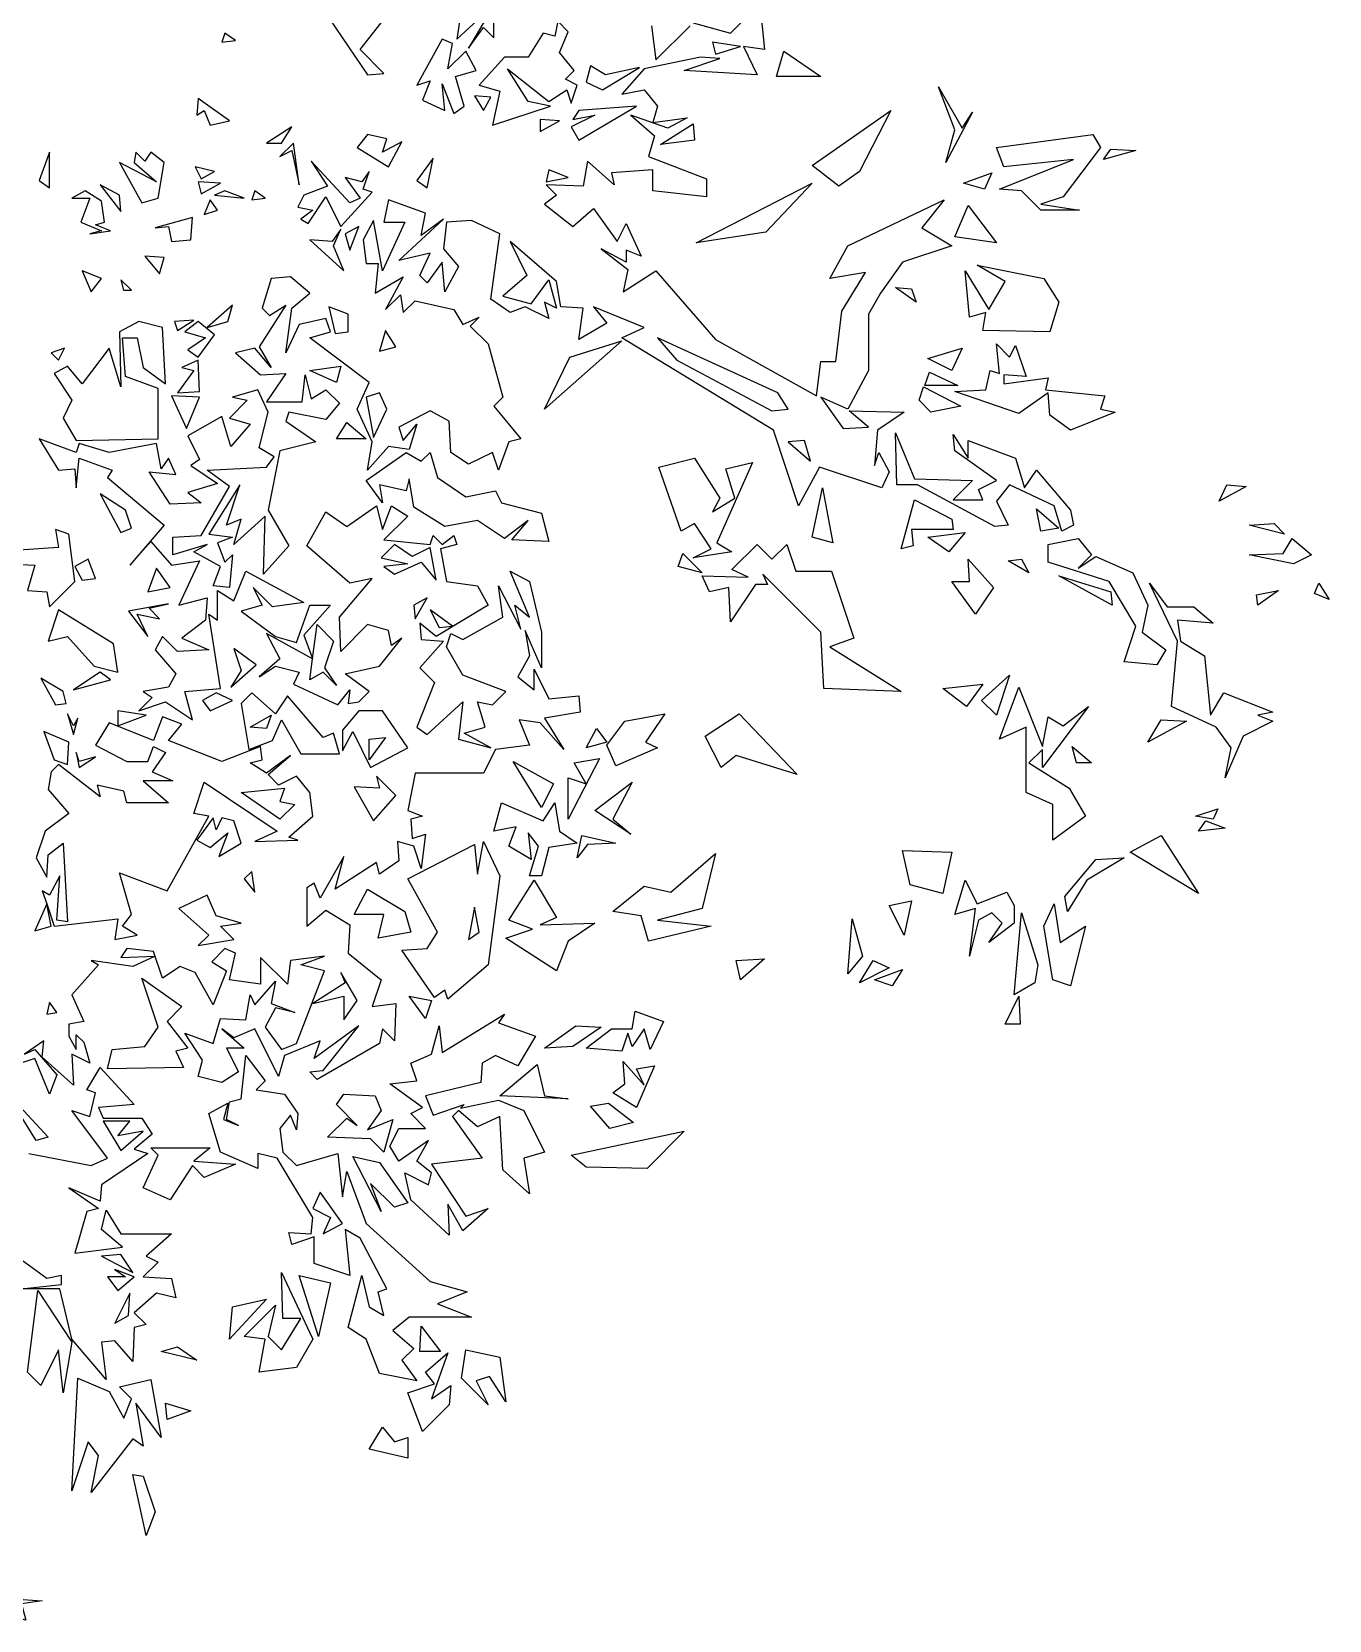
# Model space of a CAD drawing. Header units: millimetres. Extents: x -1920 to 1916, y -1858 to 1858.
# Drawn here: x 591 to 1411, y -1769 to -766 of the extents above; entities that cross this region are included whole.
import ezdxf

# ---------------------------------------------------------------- set-up
doc = ezdxf.new("R2010")
doc.units = ezdxf.units.MM
doc.layers.add('ALMOND-DRAW-PROFILE', color=7, linetype='Continuous', lineweight=25)

msp = doc.modelspace()

# ---------------------------------------------------------------- linework, layer by layer
at = {"layer": 'ALMOND-DRAW-PROFILE'}
for points in [[(867.3, -776.1), (876.7, -763), (883.3, -769.6), (883.3, -750.8), (891.8, -744.2), (864.5, -739.5), (859.8, -770.5), (883.3, -748.9)], [(803.5, -793), (813.8, -792.1), (798.8, -777.1), (812, -760.2), (797.9, -749.8), (775.4, -751.7)], [(882.4, -824.9), (919, -812.7), (904.9, -809.9), (891.8, -789.3), (918, -809.9), (929.3, -802.4), (932.1, -810.9), (935.9, -799.6), (928.4, -795.8), (934, -790.2), (924.6, -778.9), (930.2, -765.8), (923.7, -759.2), (921.8, -768.6), (914.3, -766.7), (904.9, -781.8), (889.9, -781.8), (873.9, -799.6), (887.1, -803.3)], [(711.5, -772.4), (720, -771.4), (713.4, -766.7)], [(858, -817.4), (864.5, -812.7), (858.9, -794), (872, -790.2), (865.5, -778), (854.2, -789.3), (857, -773.3), (850.5, -770.5), (834.5, -799.6), (842.9, -796.8), (838.2, -809), (852.3, -815.6), (850.5, -798.7)], [(1023.2, -779.9), (1039.1, -775.2), (1021.3, -772.4)], [(1061.7, -794), (1066.3, -778), (1089.8, -794)], [(951.8, -802.4), (975.3, -788.3), (953.7, -793), (944.3, -787.4), (941.5, -797.7)], [(1168.7, -848.4), (1174.3, -827.8), (1164, -800.5), (1179, -826.8), (1185.6, -816.5)], [(704, -824.9), (716.2, -822.1), (696.5, -808), (695.6, -818.4), (700.3, -815.6)], [(876.7, -815.6), (881.4, -807.1), (871.1, -806.2)], [(936.8, -834.3), (973.4, -812.7), (936.8, -815.6), (933.1, -821.2), (947.1, -818.4), (932.1, -825.9)], [(912.4, -828.7), (924.6, -822.1), (912.4, -821.2)], [(1101.1, -863.4), (1084.2, -850.3), (1133.9, -815.6), (1114.2, -854)], [(739.7, -836.2), (749.1, -836.2), (755.6, -825.9)], [(816.7, -851.2), (825.1, -835.3), (812.9, -841.8), (815.7, -833.4), (803.5, -830.6), (796.9, -839)], [(988.4, -837.1), (1009.1, -824), (1010, -834.3)], [(1228.7, -878.4), (1216.5, -866.2), (1202.5, -865.3), (1249.4, -846.5), (1205.3, -851.2), (1200.6, -839), (1261.6, -830.6), (1266.3, -839), (1242.8, -870), (1228.7, -874.7), (1253.1, -878.4)], [(602.6, -864.4), (602.6, -841.8), (596.1, -859.7)], [(660.8, -873.8), (671.2, -870.9), (674.9, -848.4), (666.5, -841.8), (662.7, -847.5), (657.1, -841.8), (656.1, -848.4), (670.2, -860.6), (646.8, -848.4)], [(760.3, -862.5), (756.6, -836.2), (748.1, -844.7), (755.6, -840.9)], [(1268.2, -846.5), (1272.9, -840), (1288.8, -840.9)], [(698.4, -858.7), (706.8, -854), (694.6, -851.2)], [(786.6, -888.8), (806.3, -867.2), (800.7, -865.3), (804.5, -854), (799.8, -860.6), (789.4, -857.8), (798.8, -870.9), (792.3, -873.8), (767.8, -847.5), (778.2, -863.4), (763.2, -869.1), (759.4, -876.6), (768.8, -878.4), (761.3, -884.1), (766, -886.9), (777.2, -870)], [(841.1, -864.4), (844.8, -845.6), (834.5, -859.7)], [(647.7, -879.4), (646.8, -869.1), (634.6, -862.5)], [(698.4, -868.1), (710.6, -861.5), (696.5, -860.6)], [(916.2, -860.6), (930.2, -857.8), (918, -853.1)], [(1011, -899.1), (1084.2, -861.5), (1055.1, -892.5)], [(1193.1, -865.3), (1179.9, -861.5), (1197.8, -855)], [(628, -893.5), (641.1, -891.6), (631.7, -887.8), (637.4, -886), (635.5, -872.8), (625.2, -866.2), (616.7, -870.9), (628, -870.9), (622.3, -886), (635.5, -891.6)], [(700.3, -881.3), (708.7, -878.4), (704, -871.9)], [(706.8, -869.1), (725.6, -870.9), (713.4, -866.2)], [(730.3, -871.9), (738.7, -870.9), (732.2, -866.2)], [(1200.6, -899.1), (1174.3, -895.3), (1182.7, -875.6)], [(679.6, -898.2), (691.8, -897.2), (692.8, -883.1), (669.3, -889.7), (677.7, -888.8)], [(788.5, -916.9), (781.9, -901), (786.6, -890.6), (781, -898.2), (766.9, -897.2)], [(792.3, -903.8), (797.9, -888.8), (789.4, -893.5)], [(672.1, -918.8), (674.9, -908.5), (662.7, -907.5)], [(628.9, -930.1), (635.5, -921.6), (623.3, -916.9)], [(649.3, -929.1), (654.3, -929.1), (647.7, -922.6)], [(1234.4, -955.4), (1192.1, -954.5), (1194, -943.2), (1183.7, -946), (1180.9, -916.9), (1195.9, -941.3), (1206.2, -923.5), (1188.4, -913.2), (1230.6, -921.6), (1240, -936.6)], [(1149.9, -936.6), (1136.8, -927.3), (1147.1, -928.2)], [(702.1, -952.6), (715.3, -948.8), (718.1, -938.5)], [(782.9, -956.4), (791.3, -955.4), (791.3, -944.2), (779.1, -939.5)], [(619.5, -1023.9), (671.2, -1023), (671.2, -991.1), (650.5, -983.6), (648.6, -959.2), (658, -959.2), (661.8, -977.9), (675.9, -988.3), (674, -952.6), (659, -948.8), (646.8, -955.4), (647.7, -990.1), (640.2, -965.7), (623.3, -988.3), (613.9, -977), (605.5, -981.7), (616.7, -998.6), (611.1, -1009.9)], [(683.4, -954.5), (693.7, -947.9), (681.5, -948.8)], [(696.5, -971.4), (706.8, -957.3), (696.5, -948.8), (688.1, -955.4), (701.2, -959.2), (689.9, -966.7)], [(811, -967.6), (821.4, -964.8), (814.8, -954.5)], [(915.2, -1004.2), (931.2, -971.4), (964, -961)], [(1058.8, -1005.2), (1069.2, -1004.2), (1062.6, -993.9), (986.6, -959.2), (998.8, -973.3)], [(1247.5, -1017.4), (1234.4, -1008), (1233.4, -993.9), (1214.7, -1007), (1174.3, -993), (1194, -992), (1196.8, -979.8), (1202.5, -981.7), (1200.6, -962.9), (1209, -971.4), (1212.8, -963.9), (1219.4, -983.6), (1205.3, -982.6), (1205.3, -988.3), (1233.4, -984.5), (1231.6, -992), (1269.1, -995.8), (1266.3, -1004.2), (1275.7, -1006.1)], [(608.3, -973.3), (612, -965.7), (603.6, -968.6)], [(683.4, -993.9), (697.4, -993), (696.5, -973.3), (686.2, -977.9), (693.7, -979.8)], [(1172.4, -979.8), (1157.4, -972.3), (1179, -965.7)], [(783.8, -987.3), (766.9, -979.8), (786.6, -977)], [(1155.5, -989.2), (1158.3, -980.8), (1176.2, -989.2)], [(1159.3, -1006.1), (1151.8, -998.6), (1154.6, -990.1), (1178.1, -1002.4)], [(689, -1016.4), (697.4, -996.7), (679.6, -995.8)], [(807.3, -1022.1), (815.7, -1004.2), (811, -993.9), (802.6, -996.7)], [(783.8, -1023), (790.4, -1012.7), (802.6, -1023)], [(1241.9, -1081.2), (1237.2, -1065.2), (1209, -1052.1), (1200.6, -1062.4), (1208.1, -1077.4), (1199.6, -1078.4), (1150.8, -1052.1), (1137.7, -1052.1), (1136.8, -1019.2), (1149, -1048.3), (1185.6, -1049.3), (1173.4, -1061.5), (1192.1, -1061.5), (1189.3, -1054.9), (1200.6, -1049.3), (1174.3, -1030.5), (1173.4, -1020.2), (1182.7, -1035.2), (1182.7, -1023.9), (1212.8, -1035.2), (1218.4, -1054), (1225.9, -1042.7), (1247.5, -1068.1), (1249.4, -1077.4)], [(894.6, -1086.8), (904.9, -1074.6), (889.9, -1085.9), (873, -1074.6), (852.3, -1078.4), (832.6, -1066.2), (829.8, -1048.3), (827.9, -1055.9), (811, -1052.1), (812.9, -1063.4), (802.6, -1049.3), (827.9, -1031.5), (837.3, -1037.1), (842.9, -1031.5), (847.6, -1047.4), (865.5, -1059.6), (884.2, -1055.9), (888, -1063.4), (913.3, -1069.9), (918, -1087.8)], [(1083.2, -1037.1), (1079.5, -1023.9), (1069.2, -1024.9)], [(1033.5, -1094.3), (1009.1, -1098.1), (1020.4, -1092.5), (1010, -1076.5), (1001.6, -1081.2), (987.5, -1040.8), (1010, -1035.2), (1026, -1060.5), (1021.3, -1069), (1035.4, -1060.5), (1029.7, -1041.8), (1046.6, -1038), (1024.1, -1088.7)], [(1341.4, -1062.4), (1346.1, -1052.1), (1358.3, -1053)], [(647.7, -1082.1), (654.3, -1079.3), (650.5, -1068.1), (634.6, -1057.7)], [(1097.3, -1088.7), (1084.2, -1085), (1090.8, -1054)], [(1140.5, -1092.5), (1149, -1061.5), (1172.4, -1073.7), (1173.4, -1080.3), (1147.1, -1080.3), (1148, -1090.6)], [(1228.7, -1081.2), (1225.9, -1067.1), (1240, -1079.3)], [(602.6, -1129.1), (618.6, -1113.1), (614.8, -1083.1), (606.4, -1080.3), (608.3, -1091.5), (580.1, -1093.4), (577.3, -1098.1), (584.8, -1100), (575.4, -1101.9), (593.3, -1102.8), (588.6, -1118.7), (600.8, -1119.7)], [(1170.5, -1094.3), (1157.4, -1085), (1180.9, -1082.1)], [(1382.7, -1083.1), (1360.2, -1077.4), (1376.1, -1076.5)], [(846.7, -1112.2), (842.9, -1091.5), (831.7, -1097.2), (820.4, -1089.6), (812, -1098.1), (828.9, -1101.9), (813.8, -1103.7), (820.4, -1108.4), (837.3, -1100.9)], [(1140.5, -1182.6), (1091.7, -1180.7), (1089.8, -1145), (1053.2, -1108.4), (1056, -1115), (1048.5, -1115), (1032.6, -1138.5), (1031.6, -1116.9), (1019.4, -1119.7), (1014.7, -1109.4), (1043.8, -1110.3), (1033.5, -1105.6), (1049.5, -1089.6), (1058.8, -1099), (1068.2, -1089.6), (1073.9, -1106.5), (1096.4, -1106.5), (1110.5, -1148.8), (1095.4, -1154.4)], [(1302, -1165.7), (1281.3, -1163.8), (1288.8, -1141.3), (1271.9, -1113.1), (1233.4, -1100.9), (1233.4, -1089.6), (1252.2, -1085.9), (1260.7, -1096.2), (1252.2, -1104.7), (1263.5, -1097.2), (1286.9, -1107.5), (1296.3, -1128.1), (1292.6, -1145), (1307.6, -1156.3)], [(1388.3, -1101.9), (1360.2, -1096.2), (1381.7, -1095.3), (1387.4, -1085.9), (1399.6, -1096.2)], [(623.3, -1112.2), (631.7, -1111.2), (627, -1099), (618.6, -1103.7)], [(1014.7, -1107.5), (999.7, -1103.7), (1002.5, -1095.3)], [(1187.4, -1133.8), (1172.4, -1113.1), (1183.7, -1113.1), (1182.7, -1099), (1198.7, -1116.9)], [(1221.2, -1107.5), (1208.1, -1100), (1216.5, -1099)], [(664.6, -1119.7), (678.7, -1116.9), (670.2, -1104.7)], [(1273.8, -1128.1), (1240, -1109.4), (1272.9, -1119.7)], [(833.6, -1136.6), (841.1, -1123.4), (832.6, -1128.1)], [(1345.1, -1237), (1348.9, -1218.2), (1339.5, -1205.1), (1311.3, -1192), (1315.1, -1150.7), (1297.3, -1114.1), (1308.5, -1129.1), (1325.4, -1129.1), (1337.6, -1139.4), (1315.1, -1137.5), (1317, -1150.7), (1332, -1160.1), (1335.8, -1197.6), (1344.2, -1183.5), (1375.2, -1195.7), (1365.8, -1197.6), (1375.2, -1201.4), (1356.4, -1210.7)], [(1365.8, -1128.1), (1364.9, -1121.6), (1378.9, -1118.7)], [(1410.8, -1124.4), (1401.5, -1120.6), (1404.3, -1114.1)], [(645.8, -1170.4), (643, -1152.5), (608.3, -1131), (601.7, -1150.7), (613.9, -1147.8), (630.8, -1166.6)], [(664.6, -1147.8), (658, -1133.8), (672.1, -1136.6), (665.5, -1130), (677.7, -1127.2), (652.4, -1131.9)], [(848.6, -1142.2), (857, -1141.3), (842.9, -1131)], [(717.2, -1179.8), (733.1, -1165.7), (719, -1155.4), (723.7, -1169.4)], [(617.7, -1181.6), (641.1, -1175.1), (634.6, -1170.4)], [(1200.6, -1197.6), (1191.2, -1188.2), (1209, -1172.3)], [(606.4, -1191), (613, -1190.1), (611.1, -1182.6), (597, -1174.1)], [(704, -1194.8), (718.1, -1188.2), (707.8, -1183.5), (699.3, -1188.2)], [(761.3, -1222), (785.7, -1222), (781.9, -1208.9), (775.4, -1211.7), (752.8, -1185.4), (745.3, -1196.7), (730.3, -1183.5), (723.7, -1190.1), (728.4, -1219.2), (743.4, -1213.6), (749.1, -1200.4)], [(1181.8, -1192), (1166.8, -1180.7), (1192.1, -1177.9)], [(1236.3, -1276.4), (1236.3, -1253.9), (1219.4, -1246.4), (1219.4, -1205.1), (1202.5, -1212.6), (1214.7, -1179.8), (1229.7, -1217.3), (1233.4, -1198.5), (1242.8, -1204.2), (1258.8, -1192), (1229.7, -1230.5), (1229.7, -1219.2), (1221.2, -1227.6), (1246.6, -1243.6), (1256.9, -1261.4)], [(593.3, -1333.7), (603.6, -1330.9), (600.8, -1316.8), (605.5, -1330.9), (645.8, -1326.2), (643.9, -1339.3), (658, -1336.5), (648.6, -1330.9), (654.3, -1323.4), (646.8, -1297.1), (676.8, -1308.4), (703.1, -1261.4), (693.7, -1259.6), (700.3, -1239.8), (746.3, -1270.8), (732.2, -1277.4), (759.4, -1276.4), (753.8, -1274.6), (768.8, -1261.4), (766.9, -1246.4), (758.5, -1236.1), (747.2, -1241.7), (740.6, -1235.1), (754.7, -1222.9), (739.7, -1234.2), (729.4, -1227.6), (736.9, -1225.8), (735.9, -1217.3), (711.5, -1226.7), (677.7, -1213.6), (686.2, -1203.2), (674, -1198.5), (668.3, -1213.6), (640.2, -1202.3), (631.7, -1216.4), (651.4, -1226.7), (664.6, -1226.7), (668.3, -1217.3), (675.9, -1221.1), (667.4, -1233.3), (680.5, -1238.9), (661.8, -1238.9), (677.7, -1253), (651.4, -1253), (649.6, -1245.5), (632.7, -1241.7), (634.6, -1249.2), (608.3, -1228.6), (603.6, -1233.3), (601.7, -1244.5), (614.8, -1259.6), (599.8, -1270.8), (594.2, -1287.7), (600.8, -1299.9), (601.7, -1285.8), (611.1, -1278.3), (613.9, -1328.1), (607.3, -1327.1), (609.2, -1299), (602.6, -1311.2), (597.9, -1308.4), (600.8, -1316.8)], [(617.7, -1209.8), (620.5, -1199.5), (617.7, -1204.2), (613.9, -1196.7)], [(645.8, -1204.2), (663.7, -1197.6), (645.8, -1194.8)], [(729.4, -1205.1), (742.5, -1197.6), (739.7, -1206)], [(805.4, -1230.5), (828.9, -1218.2), (812.9, -1194.8), (797.9, -1194.8), (787.6, -1207), (787.6, -1220.1), (794.1, -1207.9)], [(960.3, -1229.5), (954.6, -1216.4), (965.9, -1201.4), (991.3, -1196.7), (979.1, -1214.5), (986.6, -1218.2)], [(1074.8, -1235.1), (1036.3, -1222.9), (1026.9, -1230.5), (1016.6, -1210.7), (1038.2, -1196.7)], [(1296.3, -1214.5), (1304.8, -1200.4), (1320.7, -1201.4)], [(613.9, -1228.6), (614.8, -1214.5), (598.9, -1207.9), (605.5, -1225.8)], [(804.5, -1225.8), (804.5, -1212.6), (814.8, -1211.7)], [(941.5, -1218.2), (948.1, -1206), (954.6, -1214.5)], [(621.4, -1230.5), (631.7, -1223.9), (621.4, -1226.7), (619.5, -1221.1)], [(1251.3, -1227.6), (1248.5, -1217.3), (1260.7, -1227.6)], [(913.3, -1255.8), (895.5, -1226.7), (920.9, -1240.8)], [(930.2, -1263.3), (930.2, -1237), (941.5, -1240.8), (934, -1227.6), (950, -1224.8)], [(748.1, -1263.3), (723.7, -1246.4), (751, -1243.6), (748.1, -1252), (757.5, -1253.9)], [(807.3, -1264.2), (821.4, -1248.3), (809.1, -1236.1), (811, -1243.6), (795.1, -1242.7)], [(969.7, -1272.7), (947.1, -1257.7), (970.6, -1239.8), (958.4, -1263.3)], [(905.8, -1299), (911.5, -1280.2), (904.9, -1271.8), (906.8, -1288.7), (892.7, -1280.2), (897.4, -1268), (883.3, -1270.8), (888, -1253), (914.3, -1264.2), (921.8, -1253), (924.6, -1270.8), (935.9, -1278.3), (918, -1281.1), (913.3, -1299)], [(709.6, -1286.8), (723.7, -1278.3), (719, -1264.2), (711.5, -1262.4), (707.8, -1269.9), (705.9, -1262.4), (695.6, -1276.4), (704, -1281.1), (715.3, -1271.8)], [(1337.6, -1263.3), (1326.4, -1261.4), (1340.4, -1256.7)], [(1345.1, -1268.9), (1328.2, -1270.8), (1332.9, -1264.2)], [(935.9, -1287.7), (938.7, -1273.6), (960.3, -1278.3), (942.4, -1279.3)], [(1328.2, -1310.2), (1285.1, -1284), (1304.8, -1273.6)], [(845.8, -1375.9), (825.1, -1345.9), (841.1, -1345), (847.6, -1334.6), (828.9, -1300.9), (871.1, -1279.3), (873, -1298), (876.7, -1277.4), (887.1, -1299), (879.6, -1355.3), (854.2, -1376.9), (852.3, -1371.3)], [(1166.8, -1310.2), (1146.1, -1304.6), (1141.4, -1283), (1172.4, -1284)], [(980.9, -1340.3), (976.2, -1324.3), (958.4, -1321.5), (978.1, -1305.5), (995, -1309.3), (1023.2, -1284.9), (1014.7, -1319.6), (986.6, -1327.1), (1020.4, -1330.9)], [(1245.6, -1321.5), (1243.8, -1312.1), (1263.5, -1288.7), (1281.3, -1287.7), (1257.8, -1301.8)], [(732.2, -1309.3), (730.3, -1296.2), (725.6, -1300.9)], [(922.7, -1359.1), (890.8, -1338.4), (907.7, -1332.8), (892.7, -1327.1), (908.6, -1301.8), (922.7, -1325.3), (912.4, -1330), (947.1, -1329), (930.2, -1340.3)], [(1183.7, -1349.7), (1187.4, -1319.6), (1174.3, -1323.4), (1180.9, -1301.8), (1188.4, -1316.8), (1207.2, -1309.3), (1211.8, -1317.8), (1211.8, -1329), (1195.9, -1341.2), (1204.3, -1329), (1197.8, -1322.4), (1189.3, -1327.1)], [(696.5, -1343.1), (719, -1339.3), (710.6, -1330.9), (723.7, -1329), (707.8, -1324.3), (702.1, -1311.2), (684.3, -1319.6), (703.1, -1336.5)], [(810.1, -1338.4), (813.8, -1323.4), (795.1, -1323.4), (803.5, -1307.4), (827, -1321.5), (830.7, -1334.6)], [(867.3, -1339.3), (873.9, -1334.6), (871.1, -1318.7)], [(1142.4, -1336.5), (1133, -1317.8), (1147.1, -1314.9)], [(1211.8, -1374.1), (1216.5, -1322.4), (1226.9, -1355.3), (1225, -1366.6)], [(1247.5, -1368.4), (1236.3, -1364.7), (1230.6, -1330.9), (1237.2, -1316.8), (1240.9, -1341.2), (1256.9, -1330.9)], [(1106.7, -1360.9), (1109.5, -1326.2), (1116.1, -1349.7)], [(1039.1, -1364.7), (1036.3, -1352.5), (1054.1, -1351.5)], [(1114.2, -1366.6), (1122.7, -1352.5), (1133, -1357.2)], [(687.1, -1420.1), (639.2, -1421), (642.1, -1408.8), (662.7, -1406.9), (671.2, -1394.7), (660.8, -1363.7), (686.2, -1381.6), (676.8, -1391), (689.9, -1407.9), (682.4, -1409.7)], [(788.5, -1390), (796.9, -1377.8), (786.6, -1360), (789.4, -1366.6), (768.8, -1379.7), (788.5, -1375)], [(1134.9, -1368.4), (1123.6, -1364.7), (1141.4, -1358.1)], [(600.8, -1386.3), (607.3, -1385.3), (602.6, -1378.8)], [(840.1, -1389.1), (829.8, -1375), (843.9, -1377.8)], [(964, -1409.7), (941.5, -1407.9), (957.5, -1395.7), (970.6, -1395.7), (972.5, -1384.4), (990.3, -1391), (981.9, -1408.8), (978.1, -1395.7), (970.6, -1406.9), (967.8, -1398.5)], [(1206.2, -1392.8), (1214.7, -1375), (1215.6, -1392.8)], [(855.1, -1526.1), (830.7, -1503.6), (827, -1486.7), (842, -1494.2), (843.9, -1486.7), (834.5, -1479.2), (842, -1466.1), (823.2, -1479.2), (817.6, -1469.8), (823.2, -1458.6), (840.1, -1458.6), (830.7, -1449.2), (838.2, -1445.4), (817.6, -1430.4), (834.5, -1428.5), (830.7, -1417.3), (843.9, -1411.6), (848.6, -1393.8), (850.5, -1410.7), (889.9, -1386.3), (886.1, -1391.9), (909.6, -1400.4), (898.3, -1419.1), (884.2, -1412.6), (875.8, -1417.3), (874.9, -1429.5), (840.1, -1437.9), (844.8, -1450.1), (864.5, -1443.5), (862.2, -1445.8), (886.1, -1440.7), (902.1, -1447.3), (915.2, -1473.6), (902.1, -1477.3), (905.8, -1499.9), (888.9, -1484.8), (887.1, -1451), (873, -1457.6), (860.8, -1447.2), (857, -1451), (875.8, -1477.3), (843.9, -1481.1), (865.5, -1513.9), (879.6, -1509.2), (863.6, -1523.3), (854.2, -1506.4)], [(915.2, -1407.9), (934.9, -1393.8), (950.9, -1394.7), (933.1, -1406.9)], [(834.5, -1618.1), (811, -1613.4), (802.6, -1591.8), (791.3, -1584.3), (799.8, -1551.5), (804.5, -1571.2), (813.8, -1576.8), (810.1, -1561.8), (815.7, -1559.9), (798.8, -1528), (789.4, -1522.4), (792.3, -1551.5), (769.7, -1544), (769.7, -1527.1), (755.6, -1531.8), (753.8, -1524.3), (767.8, -1525.2), (768.8, -1514.9), (746.3, -1477.3), (734.1, -1474.5), (734.1, -1483.9), (710.6, -1473.6), (703.1, -1449.2), (715.3, -1442.6), (712.5, -1452.9), (721.9, -1456.7), (714.3, -1452.9), (716.2, -1441.7), (723.7, -1439.8), (726.5, -1412.6), (738.7, -1428.5), (733.1, -1434.1), (751, -1437), (759.4, -1449.2), (758.5, -1459.5), (754.7, -1450.1), (748.1, -1458.6), (750, -1473.6), (758.5, -1482), (784.7, -1474.5), (787.6, -1501.7), (790.4, -1485.8), (802.6, -1518.6), (842.9, -1555.2), (866.4, -1561.8), (847.6, -1569.3), (869.2, -1577.8), (829.8, -1577.8), (819.5, -1586.2), (832.6, -1597.5), (825.1, -1605)], [(930.2, -1439.8), (887.1, -1437.9), (910.5, -1418.2), (915.2, -1437.9)], [(973.4, -1445.4), (958.4, -1436), (965.9, -1430.4), (965, -1416.3), (978.1, -1431.3), (973.4, -1421), (984.7, -1419.1)], [(813.8, -1473.6), (805.4, -1465.1), (778.2, -1464.2), (790.4, -1452), (796.9, -1456.7), (783.8, -1443.5), (788.5, -1437), (808.2, -1437.9), (812, -1447.3), (803.5, -1459.5), (819.5, -1452.9)], [(956.5, -1458.6), (944.3, -1444.5), (955.6, -1442.6), (971.5, -1454.8)], [(647.7, -1472.6), (661.8, -1460.4), (645.8, -1463.2), (653.3, -1453.9), (636.4, -1453.9)], [(941.5, -1483), (932.1, -1475.4), (1003.5, -1460.4), (980, -1483.9)], [(678.7, -1503.6), (661.8, -1496.1), (671.2, -1475.4), (666.5, -1470.8), (704, -1470.8), (693.7, -1479.2), (720, -1481.1), (700.3, -1489.5), (692.8, -1482)], [(812, -1511.1), (794.1, -1476.4), (811, -1480.1), (828.9, -1505.5), (820.4, -1508.3), (805.4, -1493.3)], [(775.4, -1525.2), (787.6, -1518.6), (773.5, -1498.9), (768.8, -1509.2), (780, -1514.9)], [(655.2, -1549.6), (647.7, -1538.3), (635.5, -1539.3)], [(645.8, -1560.9), (656.1, -1552.4), (643.9, -1547.7), (650.5, -1552.4), (639.2, -1552.4)], [(735, -1612.5), (738.7, -1591.8), (725.6, -1590), (745.3, -1570.3), (740.6, -1590), (749.1, -1598.4), (761.3, -1578.7), (750, -1578.7), (749.1, -1549.6), (768.8, -1591.8), (758.5, -1609.7)], [(772.5, -1590), (760.3, -1551.5), (780, -1556.2)], [(611.1, -1625.6), (608.3, -1598.4), (597, -1620.9), (588.6, -1612.5), (595.1, -1560.9), (616.7, -1593.7)], [(643.9, -1581.5), (652.4, -1576.8), (653.3, -1562.7)], [(716.2, -1591.8), (718.1, -1571.2), (739.7, -1566.5)], [(849.5, -1599.4), (836.4, -1599.4), (837.3, -1583.4)], [(695.6, -1605), (673, -1599.4), (683.4, -1596.5)], [(838.2, -1650), (828.9, -1625.6), (845.8, -1620), (840.1, -1612.5), (854.2, -1600.3), (843.9, -1629.4), (856.1, -1620.9), (855.1, -1633.1)], [(879.6, -1633.1), (862.7, -1616.3), (865.5, -1598.4), (887.1, -1603.1), (890.8, -1631.3), (880.5, -1615.3), (872, -1618.1)], [(616.7, -1687.6), (620.5, -1616.3), (640.2, -1624.7), (649.6, -1641.6), (654.3, -1629.4), (646.8, -1621.9), (666.5, -1617.2), (673, -1653.8), (657.1, -1632.2), (661.8, -1659.4), (655.2, -1654.7), (628.9, -1688.5), (633.6, -1665.1), (627, -1656.6)], [(676.8, -1642.5), (675.9, -1632.2), (691.8, -1636.9)], [(828.9, -1666.9), (804.5, -1661.3), (812.9, -1647.2), (820.4, -1656.6), (828.9, -1653.8)], [(663.7, -1715.8), (655.2, -1677.3), (661.8, -1678.2), (669.3, -1700.7)], [(587.6, -1769.3), (564.2, -1762.7), (578.2, -1741.1), (585.7, -1756.1), (597.9, -1757.1), (584.8, -1758.9)]]:
    msp.add_lwpolyline(points, close=True, dxfattribs=at)
for points in [[(1009.1, -760.2), (1032.6, -766.7), (1051.3, -748), (1054.1, -777.1), (1041, -775.2), (1049.5, -793), (1003.5, -790.2), (1026, -782.7), (1013.8, -781.8), (978.1, -789.3), (964, -805.2), (978.1, -802.4), (986.6, -812.7), (983.7, -823.1), (1005.3, -820.2), (993.1, -826.8), (969.7, -818.4), (984.7, -831.5), (980.9, -844.7), (1017.5, -858.7), (1017.5, -870), (983.7, -866.2), (983.7, -853.1), (957.5, -855), (959.3, -862.5), (942.4, -847.5), (939.6, -863.4), (916.2, -862.5), (922.7, -869.1), (915.2, -874.7), (933.1, -888.8), (946.2, -877.5), (961.2, -898.2), (966.8, -886.9), (976.2, -907.5), (966.8, -903.8), (966.8, -911.3), (950.9, -902.9), (967.8, -916), (965, -930.1), (985.6, -916.9), (1023.2, -960.1), (1087, -995.8), (1089.8, -974.2), (1099.2, -974.2), (1103, -942.3), (1118, -917.9), (1095.4, -921.6), (1106.7, -901), (1167.7, -871.9), (1153.6, -889.7), (1172.4, -901), (1141.4, -911.3), (1127.4, -931), (1119.9, -944.2), (1119.9, -979.8), (1106.7, -1004.2), (1089.8, -996.7), (1103.9, -1016.4), (1119.9, -1015.5), (1107.7, -1005.2), (1142.4, -1006.1), (1125.5, -1017.4), (1123.6, -1039.9), (1126.4, -1031.5), (1133, -1043.7), (1128.3, -1054), (1088.9, -1040.8), (1075.7, -1065.2), (1059.8, -1017.4), (964, -959.2), (978.1, -952.6), (946.2, -939.5), (954.6, -949.8), (936.8, -960.1), (939.6, -940.4), (925.5, -939.5), (922.7, -923.5), (893.6, -898.2), (904, -919.7), (888.9, -932.9), (906.8, -937.6), (918, -922.6), (922.7, -940.4), (915.2, -936.6), (918, -947), (903, -939.5), (893.6, -943.2), (881.4, -934.8), (887.1, -893.5), (869.2, -885), (853.3, -886), (851.4, -902.9), (860.8, -914.1), (852.3, -930.1), (850.5, -911.3), (841.1, -924.4), (836.4, -919.7), (842.9, -905.7), (823.2, -910.4), (851.4, -884.1), (837.3, -894.4), (840.1, -880.3), (816.7, -871.9), (813.8, -886), (827, -886), (812.9, -916.9), (807.3, -885), (800.7, -897.2), (802.6, -912.2), (810.1, -912.2), (808.2, -931), (826, -920.7), (814.8, -941.3), (824.2, -931.9), (826, -943.2), (833.6, -935.7), (858, -941.3), (863.6, -950.7), (873.9, -946), (868.3, -951.7), (879.6, -962.9), (888.9, -996.7), (883.3, -1002.4), (900.2, -1023), (892.7, -1024.9), (886.1, -1042.7), (882.4, -1031.5), (867.3, -1039), (856.1, -1031.5), (855.1, -1011.7), (842.9, -1005.2), (823.2, -1015.5), (826, -1023.9), (834.5, -1013.6), (829.8, -1029.6), (816.7, -1027.7), (803.5, -1042.7), (806.3, -1024.9), (796.9, -1004.2), (804.5, -987.3), (766.9, -959.2), (780, -955.4), (777.2, -947), (760.3, -950.7), (751.9, -968.6), (755.6, -940.4), (766.9, -931), (754.7, -920.7), (742.5, -921.6), (736.9, -940.4), (741.6, -945.1), (751.9, -938.5), (735, -964.8), (742.5, -977.9), (732.2, -965.7), (720, -968.6), (735.9, -982.6), (751.9, -981.7), (739.7, -999.5), (762.2, -999.5), (764.1, -982.6), (767.8, -997.7), (777.2, -992), (785.7, -1000.5), (777.2, -1010.8), (753.8, -1006.1), (751.9, -1011.7), (770.7, -1024.9), (748.1, -1030.5), (740.6, -1068.1), (753.8, -1090.6), (737.8, -1108.4), (738.7, -1071.8), (719, -1089.6), (723.7, -1073.7), (714.3, -1077.4), (722.8, -1052.1), (703.1, -1083.1), (718.1, -1085), (708.7, -1088.7), (713.4, -1100.9), (718.1, -1096.2), (716.2, -1116.9), (705.9, -1115.9), (710.6, -1103.7), (693.7, -1094.3), (702.1, -1089.6), (680.5, -1096.2), (680.5, -1085), (698.4, -1084), (716.2, -1053), (702.1, -1042.7), (739.7, -1040.8), (744.4, -1034.3), (735, -1028.6), (740.6, -1006.1), (734.1, -992), (718.1, -996.7), (727.5, -998.6), (716.2, -1009.9), (729.4, -1013.6), (717.2, -1027.7), (711.5, -1008.9), (689.9, -1021.1), (697.4, -1036.1), (691.8, -1039.9), (708.7, -1051.2), (689.9, -1056.8), (698.4, -1063.4), (678.7, -1064.3), (665.5, -1043.7), (682.4, -1045.5), (677.7, -1035.2), (673, -1041.8), (670.2, -1025.8), (640.2, -1031.5), (621.4, -1025.8), (619.5, -1031.5), (596.1, -1023), (608.3, -1042.7), (618.6, -1041.8), (619.5, -1054), (621.4, -1035.2), (642.1, -1042.7), (639.2, -1047.4), (674.9, -1077.4), (653.3, -1102.8), (666.5, -1087.8), (679.6, -1102.8), (697.4, -1100), (684.3, -1128.1), (702.1, -1123.4), (701.2, -1137.5), (686.2, -1148.8), (703.1, -1156.3), (683.4, -1157.2), (674, -1147.8), (669.3, -1156.3), (682.4, -1171.3), (677.7, -1179.8), (661.8, -1182.6), (667.4, -1186.3), (659, -1194.8), (675.9, -1189.1), (692.8, -1200.4), (688.1, -1182.6), (710.6, -1180.7), (703.1, -1133.8), (708.7, -1137.5), (708.7, -1118.7), (719, -1125.3), (726.5, -1106.5), (763.2, -1126.3), (743.4, -1129.1), (731.2, -1116.9), (736.9, -1128.1), (723.7, -1131.9), (745.3, -1147.8), (758.5, -1151.6), (766.9, -1128.1), (780, -1128.1), (763.2, -1146.9), (768.7, -1161.7), (771.6, -1140.3), (781.9, -1150.7), (776.3, -1167.6), (783.8, -1178.8), (775.4, -1170.4), (766.9, -1175.1), (768.7, -1161.9), (739.7, -1146), (748.1, -1161.9), (735, -1173.2), (745.3, -1166.6), (760.3, -1170.4), (756.6, -1177.9), (784.7, -1191), (792.3, -1181.6), (791.3, -1190.1), (797.9, -1189.1), (804.5, -1182.6), (789.4, -1171.3), (811, -1166.6), (825.1, -1148.8), (818.5, -1153.5), (816.7, -1144.1), (803.5, -1140.3), (786.6, -1157.2), (785.7, -1135.6), (806.3, -1111.2), (792.3, -1114.1), (765, -1090.6), (777.2, -1069), (790.4, -1078.4), (809.1, -1065.2), (812.9, -1080.3), (818.5, -1065.2), (828.9, -1071.8), (813.8, -1086.8), (842.9, -1089.6), (844.8, -1084), (850.5, -1089.6), (858, -1084), (859.8, -1089.6), (849.5, -1092.5), (853.3, -1113.1), (873, -1115.9), (879.6, -1128.1), (846.7, -1147.8), (836.4, -1139.4), (837.3, -1149.7), (851.4, -1150.7), (836.4, -1167.6), (845.8, -1176.9), (834.5, -1205.1), (841.1, -1209.8), (863.6, -1189.1), (860.8, -1212.6), (881.4, -1218.2), (864.5, -1208.9), (877.7, -1205.1), (873, -1189.1), (882.4, -1191), (890.8, -1182.6), (863.6, -1172.3), (853.3, -1154.4), (856.1, -1146), (863.6, -1149.7), (888.9, -1135.6), (886.1, -1115.9), (900.2, -1143.2), (896.4, -1128.1), (905.8, -1135.6), (893.6, -1106.5), (905.8, -1113.1), (913.3, -1145), (913.3, -1167.6), (903, -1144.1), (905.8, -1160.1), (898.3, -1173.2), (908.6, -1181.6), (908.6, -1168.5), (918, -1187.3), (936.8, -1185.4), (937.7, -1195.7), (915.2, -1199.5), (927.4, -1219.2), (912.4, -1202.3), (899.3, -1200.4), (905.8, -1216.4), (884.2, -1219.2), (876.7, -1234.2), (833.6, -1234.2), (828.9, -1257.7), (838.2, -1261.4), (830.7, -1263.3), (831.7, -1275.5), (840.1, -1272.7), (837.3, -1294.3), (832.6, -1280.2), (822.3, -1277.4), (823.2, -1289.6), (811, -1298), (809.1, -1290.5), (782.9, -1307.4), (788.5, -1286.8), (773.5, -1313.1), (769.7, -1303.7), (765, -1306.5), (765, -1330.9), (777.2, -1320.6), (792.3, -1330), (791.3, -1347.8), (812, -1364.7), (806.3, -1381.6), (821.4, -1379.7), (820.4, -1403.2), (812.9, -1395.7), (811, -1405), (771.6, -1427.6), (766.9, -1422.9), (775.4, -1421.9), (797.9, -1393.8), (769.7, -1414.4), (773.5, -1403.2), (751, -1412.6), (747.2, -1425.7), (732.2, -1395.7), (719, -1401.3), (711.5, -1395.7), (725.6, -1407.9), (714.3, -1407.9), (721.9, -1422.9), (711.5, -1429.5), (696.5, -1425.7), (699.3, -1415.4), (688.1, -1398.5), (705.9, -1405), (710.6, -1389.1), (726.5, -1390), (729.4, -1374.1), (732.2, -1380.6), (745.3, -1365.6), (742.5, -1379.7), (757.5, -1385.3), (745.3, -1382.5), (738.7, -1394.7), (749.1, -1408.8), (758.5, -1405), (776.3, -1359.1), (761.3, -1355.3), (776.3, -1349.7), (754.7, -1352.5), (752.8, -1367.5), (735.9, -1350.6), (735.9, -1367.5), (716.2, -1364.7), (720, -1347.8), (713.4, -1345), (705, -1353.4), (714.3, -1359.1), (705.9, -1380.6), (694.6, -1360), (685.2, -1356.2), (674, -1363.7), (668.3, -1346.8), (651.4, -1345), (647.7, -1350.6), (669.3, -1349.7), (655.2, -1356.2), (628.9, -1352.5), (633.6, -1355.3), (616.7, -1374.1), (624.2, -1391), (614.8, -1392.8), (614.8, -1400.4), (619.5, -1408.8), (619.5, -1399.4), (624.2, -1404.1), (628, -1417.3), (616.7, -1411.6), (617.7, -1431.3), (597.9, -1413.5), (598.9, -1403.2), (586.7, -1411.6), (593.3, -1408.8), (607.3, -1424.8), (602.6, -1437), (593.3, -1414.4), (576.4, -1420.1)], [(982.8, -762), (985.6, -783.6), (1007.2, -762)], [(589.5, -1474.5), (628.9, -1482), (639.2, -1477.3), (616.7, -1447.3), (628, -1451), (631.7, -1436), (626.1, -1434.1), (634.6, -1420.1), (656.1, -1443.5), (633.6, -1445.4), (636.4, -1452), (660.8, -1452), (667.4, -1462.3), (656.1, -1471.7), (664.6, -1474.5), (635.5, -1494.2), (634.6, -1504.5), (614.8, -1496.1), (633.6, -1509.2), (626.1, -1511.1), (618.6, -1537.4), (648.6, -1533.6), (635.5, -1522.4), (638.3, -1510.2), (647.7, -1525.2), (679.6, -1525.2), (663.7, -1539.3), (671.2, -1543), (661.8, -1552.4), (679.6, -1553.4), (682.4, -1565.6), (670.2, -1562.7), (656.1, -1575), (663.7, -1582.5), (656.1, -1584.3), (655.2, -1605.9), (643.9, -1592.8), (635.5, -1593.7), (638.3, -1617.2), (616.7, -1591.8), (609.2, -1559.9), (584.8, -1559.9), (610.1, -1557.1), (610.1, -1551.5), (600.8, -1553.4), (580.1, -1538.3)], [(581, -1441.7), (601.7, -1464.2), (594.2, -1466.1), (568.8, -1425.7)]]:
    msp.add_lwpolyline(points, dxfattribs=at)

doc.saveas('drawing.dxf')
